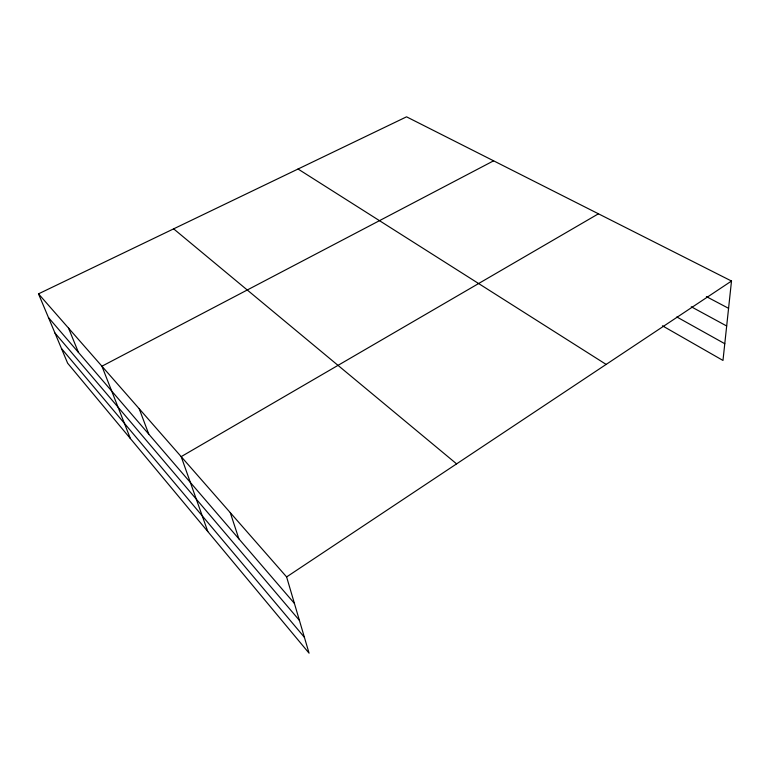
<?xml version="1.0" encoding="UTF-8"?>
<svg xmlns="http://www.w3.org/2000/svg" width="770" height="770" viewBox="0 0 770 770"><rect width="100%" height="100%" fill="white"/><g stroke="black" fill="none" stroke-linecap="round" stroke-linejoin="round"><path stroke-width="1.16" d="M38.5 293.851L286.613 576.932L309.068 653.172L67.635 363.199L38.5 293.851L406.55 116.828L731.5 281.04L722.982 360.447L662.421 325.797M286.613 576.932L731.5 281.04M598.444 213.8L181.181 456.639L207.813 531.56M493.599 160.824L101.919 366.212L130.399 438.582M706.379 296.604L728.574 308.327M691.258 306.768L726.678 325.999M676.82 316.961L724.782 343.718M298.038 169.015L606.144 364.412M173.645 228.854L456.6 463.867M48.462 317.567L294.409 603.391M54.949 332.996L299.414 620.379M61.465 348.502L304.391 637.3M68.54 328.136L78.444 352.41M139.216 408.764L148.764 434.136M230.269 512.647L238.892 538.875"/></g></svg>
